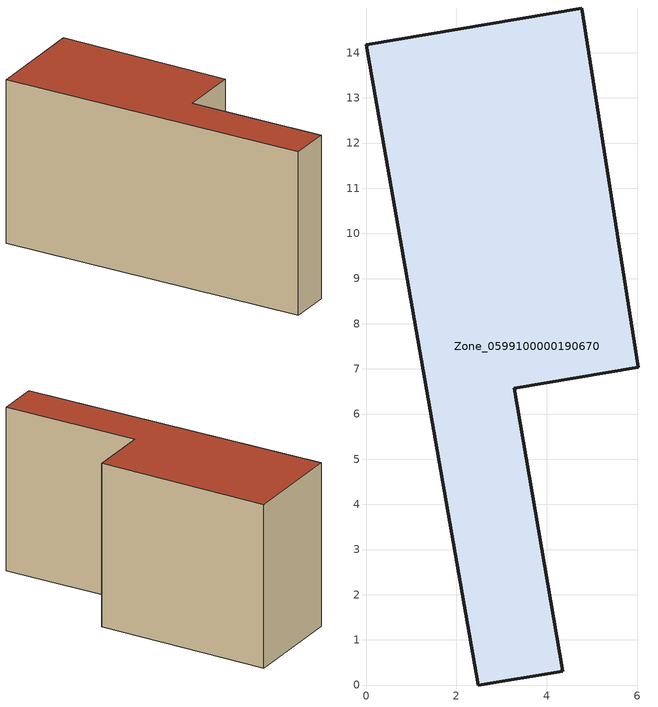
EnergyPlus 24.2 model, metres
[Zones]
Zone_0599100000190670
 floor ground (C_G): 0,14.18 4.77,14.99 6.03,7.04 3.28,6.57 4.35,0.31 2.48,0 z0
 wall outside (C_F): 2.48,0 4.35,0.31 3.28,6.57 6.03,7.04 4.77,14.99 0,14.18 2.48,0 z0:7.71
 roof outside (C_R): 4.77,14.99 0,14.18 2.48,0 4.35,0.31 3.28,6.57 6.03,7.04 z7.71
[BUILDING]
Pand.0599100000190670: North Axis=0; Terrain=City; Loads Convergence Tolerance Value=0.04; Temperature Convergence Tolerance Value=0.4; Solar Distribution=FullExterior; Maximum Number of Warmup Days=25; Minimum Number of Warmup Days=1
[Site:Location]
Rotterdam.The.Hague.AP_ZH_NLD Design_Conditions: Latitude=51.96; Longitude=4.45; Time Zone=1; Elevation=-4.5
[SITE:GROUNDTEMPERATURE:BUILDINGSURFACE]
18, 18, 18, 18, 18, 18, 18, 18, 18, 18, 18, 18
[MATERIAL] Thermal Absorptance=0.9; Solar Absorptance=0.7; Visible Absorptance=0.7
Name | Roughness | Thickness | Conductivity | Density | Specific Heat
G.TI.1946 | MediumSmooth | 0.15 | 1 | 540 | 1210
F.TI.1946 | Rough | 0.3 | 0.857143 | 1920 | 840
R.TI.1946 | MediumRough | 0.2 | 0.1 | 1500 | 1000
[CONSTRUCTION]
C_G: G.TI.1946
C_F: F.TI.1946
C_R: R.TI.1946
[ZONE]
Zone_0599100000190670: Type=1; Multiplier=1; Ceiling Height=Autocalculate; Volume=Autocalculate; Floor Area=autocalculate; Part of Total Floor Area=Yes
[ZONEINFILTRATION:DESIGNFLOWRATE]
Infil_Zone_0599100000190670: Zone or ZoneList or Space or SpaceList=Zone_0599100000190670; Schedule=AlwaysOn; Design Flow Rate Calculation Method=Flow/Area; Flow Rate per Floor Area=0.003; Constant Term Coefficient=1; Temperature Term Coefficient=0; Velocity Term Coefficient=0; Velocity Squared Term Coefficient=0
[HVACTEMPLATE:ZONE:IDEALLOADSAIRSYSTEM]
Zone_0599100000190670: Maximum Heating Supply Air Temperature=50; Minimum Cooling Supply Air Temperature=13; Maximum Heating Supply Air Humidity Ratio=0.0156; Minimum Cooling Supply Air Humidity Ratio=0.0077; Heating Limit=NoLimit; Cooling Limit=NoLimit; Dehumidification Control Type=ConstantSensibleHeatRatio; Cooling Sensible Heat Ratio=0.7; Dehumidification Setpoint=60; Humidification Control Type=None; Humidification Setpoint=30; Outdoor Air Method=None; Outdoor Air Flow Rate per Person=0.00944; Outdoor Air Flow Rate per Zone Floor Area=0; Outdoor Air Flow Rate per Zone=0; Demand Controlled Ventilation Type=None; Outdoor Air Economizer Type=NoEconomizer; Heat Recovery Type=None; Sensible Heat Recovery Effectiveness=0.7; Latent Heat Recovery Effectiveness=0.65
[ZONECONTROL:THERMOSTAT]
ThermostatControl_Zone_0599100000190670: Zone or ZoneList=Zone_0599100000190670; Control Type Schedule=DualSetpointControlType; Control 1=Thermostat_Zone_0599100000190670; Temperature Difference Between Cutout And Setpoint=0
[THERMOSTATSETPOINT:DUALSETPOINT]
Thermostat_Zone_0599100000190670: Heating Setpoint Temperature Schedule=HeatingSetpoint_Zone_0599100000190670; Cooling Setpoint Temperature Schedule=CoolingSetpoint_Zone_0599100000190670
[SCHEDULE:COMPACT]
HeatingSetpoint_Zone_0599100000190670: Through: 12/31, For: AllDays, Until: 24:00, 21
CoolingSetpoint_Zone_0599100000190670: Through: 12/31, For: AllDays, Until: 24:00, 24
DualSetpointControlType: Through: 12/31, For: AllDays, Until: 24:00, 4
AlwaysOn: Through: 12/31, For: AllDays, Until: 24:00, 1
